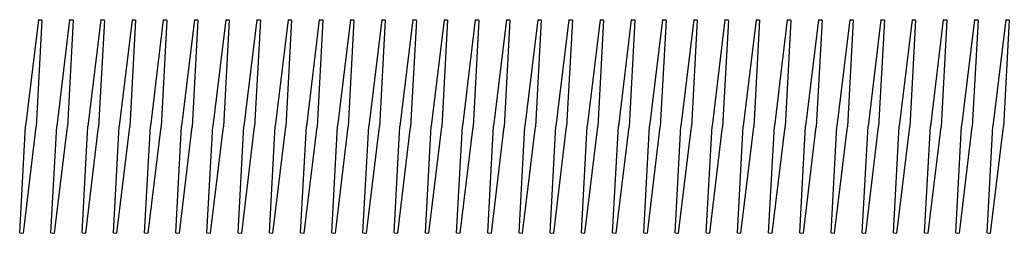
# Model space of a CAD drawing. Header units: millimetres. Extents: x -108767 to 78913, y -380878 to 1470.
# Drawn here: x -32276 to -30057, y 991 to 1470 of the extents above; entities that cross this region are included whole.
import ezdxf

# ---------------------------------------------------------------- set-up
doc = ezdxf.new("R2010")
doc.units = ezdxf.units.MM
doc.header["$LTSCALE"] = 10
doc.layers.add('012到顶家具', color=55, linetype='Continuous')
doc.layers.add('2-Tank High', color=70, linetype='Continuous')

# ---------------------------------------------------------------- blocks, each defined once
blk = doc.blocks.new('*U225')
at = {"layer": '2-Tank High', "color": 250}
for p, q in [((-45, 0), (-47.89, 23.84)), ((-44.2, 0.07), (-45.5, 24.05)), ((-38, 0), (-40.89, 23.84)), ((-37.2, 0.07), (-38.5, 24.05)), ((-31, 0), (-33.89, 23.84)), ((-30.2, 0.07), (-31.5, 24.05)), ((-24, 0), (-26.89, 23.84)), ((-23.2, 0.07), (-24.5, 24.05)), ((-17, 0), (-19.89, 23.84)), ((-16.2, 0.07), (-17.5, 24.05)), ((-10, 0), (-12.89, 23.84)), ((-9.2, 0.07), (-10.5, 24.05)), ((-3, 0), (-5.89, 23.84)), ((-2.2, 0.07), (-3.5, 24.05)), ((4, 0), (1.11, 23.84)), ((4.8, 0.07), (3.5, 24.05)), ((11, 0), (8.11, 23.84)), ((11.8, 0.07), (10.5, 24.05)), ((18, 0), (15.11, 23.84)), ((18.8, 0.07), (17.5, 24.05)), ((25, 0), (22.11, 23.84)), ((25.8, 0.07), (24.5, 24.05)), ((32, 0), (29.11, 23.84)), ((32.8, 0.07), (31.5, 24.05)), ((39, 0), (36.11, 23.84)), ((39.8, 0.07), (38.5, 24.05)), ((46, 0), (43.11, 23.84)), ((46.8, 0.07), (45.5, 24.05)), ((53, 0), (50.11, 23.84)), ((53.8, 0.07), (52.5, 24.05)), ((60, 0), (57.11, 23.84)), ((60.8, 0.07), (59.5, 24.05)), ((67, 0), (64.11, 23.84)), ((67.8, 0.07), (66.5, 24.05)), ((74, 0), (71.11, 23.84)), ((74.8, 0.07), (73.5, 24.05)), ((81, 0), (78.11, 23.84)), ((81.8, 0.07), (80.5, 24.05)), ((88, 0), (85.11, 23.84)), ((88.8, 0.07), (87.5, 24.05)), ((95, 0), (92.11, 23.84)), ((95.8, 0.07), (94.5, 24.05)), ((102, 0), (99.11, 23.84)), ((102.8, 0.07), (101.5, 24.05)), ((109, 0), (106.11, 23.84)), ((109.8, 0.07), (108.5, 24.05)), ((116, 0), (113.11, 23.84)), ((116.8, 0.07), (115.5, 24.05)), ((123, 0), (120.11, 23.84)), ((123.8, 0.07), (122.5, 24.05)), ((130, 0), (127.11, 23.84)), ((130.8, 0.07), (129.5, 24.05)), ((137, 0), (134.11, 23.84)), ((137.8, 0.07), (136.5, 24.05)), ((144, 0), (141.11, 23.84)), ((144.8, 0.07), (143.5, 24.05)), ((151, 0), (148.11, 23.84)), ((151.8, 0.07), (150.5, 24.05)), ((158, 0), (155.11, 23.84)), ((158.8, 0.07), (157.5, 24.05)), ((165, 0), (162.11, 23.84)), ((165.8, 0.07), (164.5, 24.05)), ((172, 0), (169.11, 23.84)), ((172.8, 0.07), (171.5, 24.05)), ((-44.2, 0.07), (-45, 0)), ((-37.2, 0.07), (-38, 0)), ((-30.2, 0.07), (-31, 0)), ((-23.2, 0.07), (-24, 0)), ((-16.2, 0.07), (-17, 0)), ((-9.2, 0.07), (-10, 0)), ((-2.2, 0.07), (-3, 0)), ((4.8, 0.07), (4, 0)), ((11.8, 0.07), (11, 0)), ((18.8, 0.07), (18, 0)), ((25.8, 0.07), (25, 0)), ((32.8, 0.07), (32, 0)), ((39.8, 0.07), (39, 0)), ((46.8, 0.07), (46, 0)), ((53.8, 0.07), (53, 0)), ((60.8, 0.07), (60, 0)), ((67.8, 0.07), (67, 0)), ((74.8, 0.07), (74, 0)), ((81.8, 0.07), (81, 0)), ((88.8, 0.07), (88, 0)), ((95.8, 0.07), (95, 0)), ((102.8, 0.07), (102, 0)), ((109.8, 0.07), (109, 0)), ((116.8, 0.07), (116, 0)), ((123.8, 0.07), (123, 0)), ((130.8, 0.07), (130, 0)), ((137.8, 0.07), (137, 0)), ((144.8, 0.07), (144, 0)), ((151.8, 0.07), (151, 0)), ((158.8, 0.07), (158, 0)), ((165.8, 0.07), (165, 0)), ((172.8, 0.07), (172, 0))]:
    blk.add_line(p, q, dxfattribs=at)
for points in [[(-48.39, 47.89), (-49.18, 47.82), (-47.89, 23.84)], [(-49.18, 47.82), (-48.39, 47.89), (-45.5, 24.05)], [(-42.18, 47.82), (-41.39, 47.89), (-38.5, 24.05)], [(-41.39, 47.89), (-42.18, 47.82), (-40.89, 23.84)], [(-35.18, 47.82), (-34.39, 47.89), (-31.5, 24.05)], [(-34.39, 47.89), (-35.18, 47.82), (-33.89, 23.84)], [(-28.18, 47.82), (-27.39, 47.89), (-24.5, 24.05)], [(-27.39, 47.89), (-28.18, 47.82), (-26.89, 23.84)], [(-21.18, 47.82), (-20.39, 47.89), (-17.5, 24.05)], [(-20.39, 47.89), (-21.18, 47.82), (-19.89, 23.84)], [(-14.18, 47.82), (-13.39, 47.89), (-10.5, 24.05)], [(-13.39, 47.89), (-14.18, 47.82), (-12.89, 23.84)], [(-7.18, 47.82), (-6.39, 47.89), (-3.5, 24.05)], [(-6.39, 47.89), (-7.18, 47.82), (-5.89, 23.84)], [(-0.18, 47.82), (0.61, 47.89), (3.5, 24.05)], [(0.61, 47.89), (-0.18, 47.82), (1.11, 23.84)], [(6.82, 47.82), (7.61, 47.89), (10.5, 24.05)], [(7.61, 47.89), (6.82, 47.82), (8.11, 23.84)], [(13.82, 47.82), (14.61, 47.89), (17.5, 24.05)], [(14.61, 47.89), (13.82, 47.82), (15.11, 23.84)], [(20.82, 47.82), (21.61, 47.89), (24.5, 24.05)], [(21.61, 47.89), (20.82, 47.82), (22.11, 23.84)], [(27.82, 47.82), (28.61, 47.89), (31.5, 24.05)], [(28.61, 47.89), (27.82, 47.82), (29.11, 23.84)], [(34.82, 47.82), (35.61, 47.89), (38.5, 24.05)], [(35.61, 47.89), (34.82, 47.82), (36.11, 23.84)], [(41.82, 47.82), (42.61, 47.89), (45.5, 24.05)], [(42.61, 47.89), (41.82, 47.82), (43.11, 23.84)], [(48.82, 47.82), (49.61, 47.89), (52.5, 24.05)], [(49.61, 47.89), (48.82, 47.82), (50.11, 23.84)], [(55.82, 47.82), (56.61, 47.89), (59.5, 24.05)], [(56.61, 47.89), (55.82, 47.82), (57.11, 23.84)], [(62.82, 47.82), (63.61, 47.89), (66.5, 24.05)], [(63.61, 47.89), (62.82, 47.82), (64.11, 23.84)], [(69.82, 47.82), (70.61, 47.89), (73.5, 24.05)], [(70.61, 47.89), (69.82, 47.82), (71.11, 23.84)], [(76.82, 47.82), (77.61, 47.89), (80.5, 24.05)], [(77.61, 47.89), (76.82, 47.82), (78.11, 23.84)], [(83.82, 47.82), (84.61, 47.89), (87.5, 24.05)], [(84.61, 47.89), (83.82, 47.82), (85.11, 23.84)], [(90.82, 47.82), (91.61, 47.89), (94.5, 24.05)], [(91.61, 47.89), (90.82, 47.82), (92.11, 23.84)], [(97.82, 47.82), (98.61, 47.89), (101.5, 24.05)], [(98.61, 47.89), (97.82, 47.82), (99.11, 23.84)], [(104.82, 47.82), (105.61, 47.89), (108.5, 24.05)], [(105.61, 47.89), (104.82, 47.82), (106.11, 23.84)], [(111.82, 47.82), (112.61, 47.89), (115.5, 24.05)], [(112.61, 47.89), (111.82, 47.82), (113.11, 23.84)], [(118.82, 47.82), (119.61, 47.89), (122.5, 24.05)], [(119.61, 47.89), (118.82, 47.82), (120.11, 23.84)], [(125.82, 47.82), (126.61, 47.89), (129.5, 24.05)], [(126.61, 47.89), (125.82, 47.82), (127.11, 23.84)], [(132.82, 47.82), (133.61, 47.89), (136.5, 24.05)], [(133.61, 47.89), (132.82, 47.82), (134.11, 23.84)], [(139.82, 47.82), (140.61, 47.89), (143.5, 24.05)], [(140.61, 47.89), (139.82, 47.82), (141.11, 23.84)], [(146.82, 47.82), (147.61, 47.89), (150.5, 24.05)], [(147.61, 47.89), (146.82, 47.82), (148.11, 23.84)], [(153.82, 47.82), (154.61, 47.89), (157.5, 24.05)], [(154.61, 47.89), (153.82, 47.82), (155.11, 23.84)], [(160.82, 47.82), (161.61, 47.89), (164.5, 24.05)], [(161.61, 47.89), (160.82, 47.82), (162.11, 23.84)], [(167.82, 47.82), (168.61, 47.89), (171.5, 24.05)], [(168.61, 47.89), (167.82, 47.82), (169.11, 23.84)]]:
    blk.add_lwpolyline(points, dxfattribs=at)

msp = doc.modelspace()

# ---------------------------------------------------------------- block references
at = {"layer": '012到顶家具', "ltscale": 10, "xscale": -10, "yscale": 10, "zscale": 10}
msp.add_blockref('*U225', (-30548.4, 991.5), dxfattribs=at)

doc.saveas('drawing.dxf')
